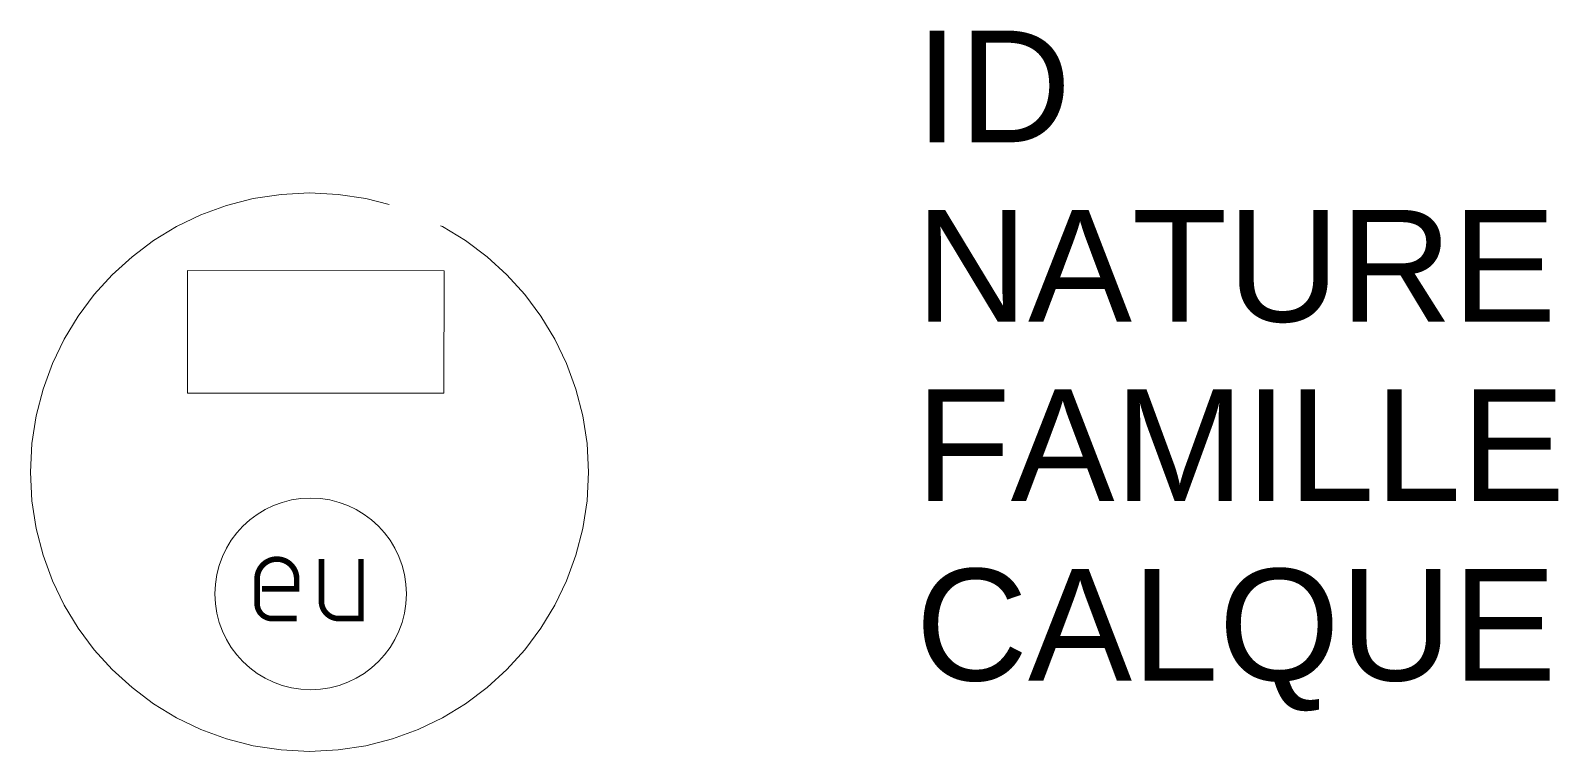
# Model space of a CAD drawing. Header units: metres. Extents: x -0.5 to 2.24, y -0.5 to 0.79.
import ezdxf

# ---------------------------------------------------------------- set-up
doc = ezdxf.new("R2010")
doc.units = ezdxf.units.M
doc.linetypes.add('Socle_Continu', pattern=[2.5, 2.5, 0])
doc.layers.add('EAUUS_SCI', color=7, linetype='Socle_Continu', lineweight=13, true_color=0x7f3f00)
doc.styles.get("Standard").update_dxf_attribs({"font": 'arial.ttf'})

msp = doc.modelspace()

# ---------------------------------------------------------------- linework, layer by layer
at = {"layer": 'EAUUS_SCI', "linetype": 'Socle_Continu'}
msp.add_lwpolyline([(-0.2185, 0.3611), (0.241, 0.3608), (0.2408, 0.1413), (-0.2187, 0.1416), (-0.2185, 0.3611)], close=True, dxfattribs=at)
at = {"layer": 'EAUUS_SCI', "linetype": 'Socle_Continu', "const_width": 0.01, "flags": 128}
for points in [[(-0.023, -0.2622), (-0.0674, -0.2622, -0.405328), (-0.094, -0.2356), (-0.094, -0.1911, -0.999132), (-0.023, -0.1911), (-0.023, -0.2089), (-0.0851, -0.2089)], [(0.0213, -0.1556), (0.0213, -0.2312, 0.410802), (0.0524, -0.2622), (0.0923, -0.2622), (0.0923, -0.1556)]]:
    msp.add_lwpolyline(points, format="xyb", dxfattribs=at)
at = {"layer": 'EAUUS_SCI', "linetype": 'Socle_Continu'}
for centre, radius in [((0, 0), 0.5), ((0.002, -0.2179), 0.1716)]:
    msp.add_circle(centre, radius, dxfattribs=at)

# ---------------------------------------------------------------- texts
at = {"layer": 'EAUUS_SCI', "linetype": 'Socle_Continu', "flags": 9}
for tag, p, s in [('ID', (1.0859, 0.5908), 'CP_2102'), ('NATURE', (1.0859, 0.2695), 'Symbole station de relevage'), ('FAMILLE', (1.0859, -0.0518), 'Eau usée'), ('CALQUE', (1.0859, -0.3731), 'EAUUS_SCI')]:
    msp.add_attdef(tag, p, s, height=0.2, dxfattribs=at)

doc.saveas('drawing.dxf')
